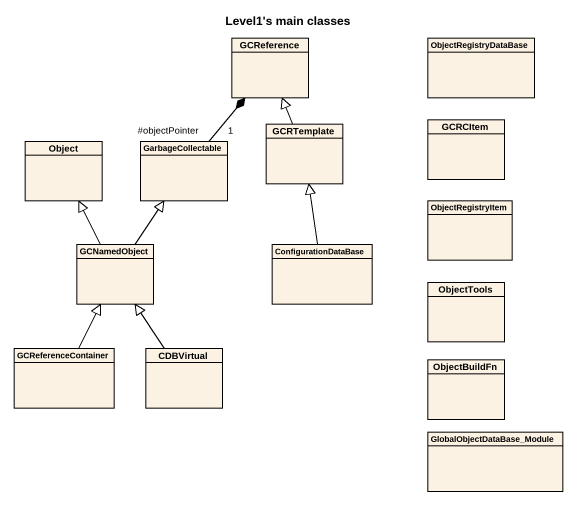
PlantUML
@startuml
title Level1's main classes
hide circle
hide empty members
class GCReference
class ObjectRegistryDataBase
class GCRTemplate
class GCRCItem
class "Object" as Object_
class GarbageCollectable
class ObjectRegistryItem
class GCNamedObject
class ConfigurationDataBase
class ObjectTools
class GCReferenceContainer
class CDBVirtual
class ObjectBuildFn
class GlobalObjectDataBase_Module
GCRTemplate -up-|> GCReference
GarbageCollectable "#objectPointer\n1" -up-* GCReference
GCNamedObject -up-|> Object_
GCNamedObject -up-|> GarbageCollectable
ConfigurationDataBase -up-|> GCRTemplate
GCReferenceContainer -up-|> GCNamedObject
CDBVirtual -up-|> GCNamedObject
@enduml
